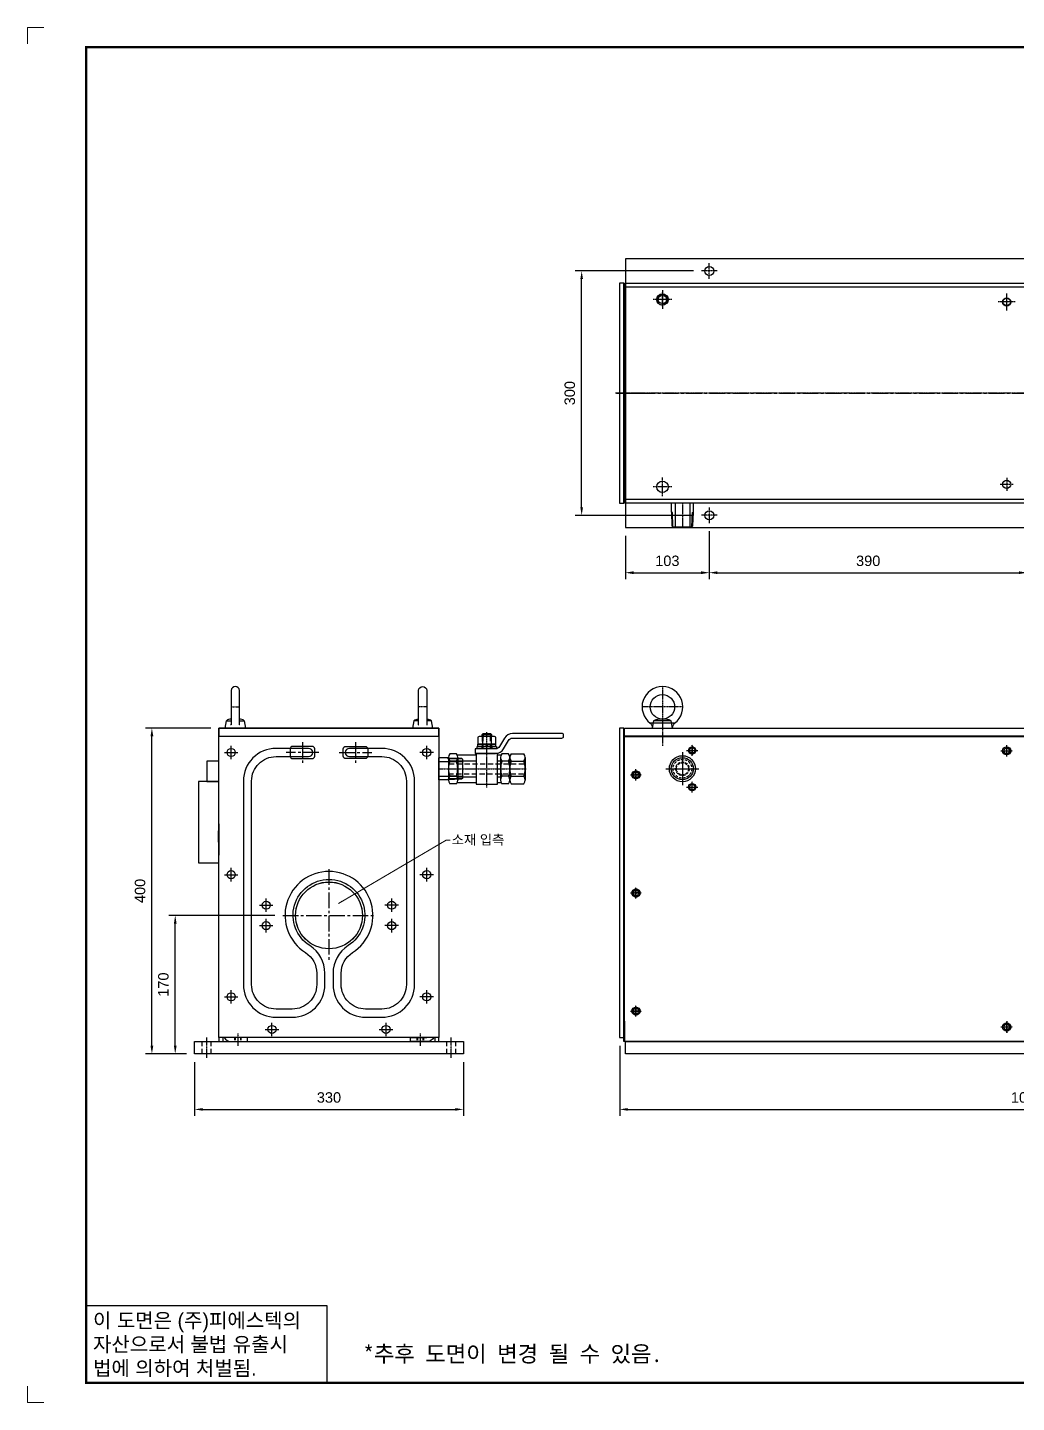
# Model space of a CAD drawing. Header units: inches. Extents: x 0 to 18221, y 0 to 6752.
# Drawn here: x 15785 to 16999, y 0 to 1688 of the extents above; entities that cross this region are included whole.
import ezdxf
from ezdxf.enums import TextEntityAlignment as Align

# ---------------------------------------------------------------- set-up
doc = ezdxf.new("R2010")
doc.units = ezdxf.units.IN
doc.header["$MEASUREMENT"] = 0
for name, pattern in [('CENTER', [2, 1.25, -0.25, 0.25, -0.25]), ('CENTER2', [28.575, 19.05, -3.175, 3.175, -3.175]), ('DASHED', [0.2067, 0.1654, -0.0413]), ('HIDDEN', [9.525, 6.35, -3.175]), ('HIDDEN2', [4.7625, 3.175, -1.5875]), ('PHANTOM', [63.5, 31.75, -6.35, 6.35, -6.35, 6.35, -6.35])]:
    doc.linetypes.add(name, pattern=pattern)
for name, color, linetype in [('BALL-VALVE-1', 1, 'CENTER'), ('BALL-VALVE-2', 2, 'HIDDEN'), ('BALL-VALVE-3', 3, 'DASHED'), ('BALL-VALVE-4', 4, 'PHANTOM'), ('BALL-VALVE-5', 7, 'Continuous'), ('BALL-VALVE-8', 8, 'Continuous'), ('CENTER', 1, 'CENTER'), ('FORMAT-1', 7, 'Continuous'), ('THIN', 3, 'Continuous')]:
    doc.layers.add(name, color=color, linetype=linetype)
doc.layers.add('REMOTE_CONTROLBOX$0$기호(ISO)', color=5, linetype='Continuous', lineweight=5)
doc.styles.add('h1', font='')
doc.styles.add('HAN', font='')
doc.styles.add('REMOTE_CONTROLBOX$0$치수 텍스트_PSTEK_POSCO', font='isocp.shx')
doc.styles.get("Standard").update_dxf_attribs({"font": 'arial.ttf'})
doc.styles.get('h1').set_extended_font_data('New Gulim')
doc.styles.get('HAN').set_extended_font_data('GulimChe')
doc.dimstyles.new('PS-4', dxfattribs={"dimscale": 4, "dimtxt": 3.2, "dimasz": 2.5, "dimexe": 2, "dimexo": 2.5, "dimgap": 2, "dimtad": 1, "dimtoh": 1, "dimrnd": 0.05, "dimzin": 12, "dimdsep": 46, "dimtxsty": 'Standard', "dimcen": 0, "dimclrt": 2, "dimazin": 3, "dimtfac": 1, "dimtofl": 0, "dimtmove": 0, "dimatfit": 3, "dimfxl": 0.18, "dimtolj": 1, "dimtzin": 0, "dimarcsym": 0})
doc.dimstyles.new('REMOTE_CONTROLBOX$0$치수_PSTEK_POSCO$7', dxfattribs={"dimscale": 2, "dimtxt": 6, "dimasz": 2.5, "dimexe": 2, "dimexo": 2.5, "dimgap": 1, "dimtad": 1, "dimrnd": 1e-08, "dimdsep": 46, "dimtxsty": 'REMOTE_CONTROLBOX$0$치수 텍스트_PSTEK_POSCO', "dimcen": 0.09, "dimdle": 10, "dimclrd": 7, "dimclre": 7, "dimclrt": 2, "dimadec": 1, "dimazin": 2, "dimtfac": 1, "dimtmove": 0, "dimatfit": 3, "dimfxl": 1, "dimtolj": 1, "dimlwd": -1, "dimlwe": -1, "dimarcsym": 0})

# ---------------------------------------------------------------- blocks, each defined once
blk = doc.blocks.new('t2')
for p, q in [((0, 23.82), (73.88, 23.82)), ((0, 23.82), (0, 0)), ((73.88, 23.82), (73.88, 0)), ((0, 0), (73.88, 0))]:
    blk.add_line(p, q)
at = {"color": 1, "style": 'h1'}
for s, p in [('이 도면은 (주)피에스텍의', (2.1, 16.94)), ('자산으로서 불법 유출시', (2.1, 9.61)), ('법에 의하여 처벌됨.', (2.1, 2.28))]:
    blk.add_text(s, height=4.5, dxfattribs=at).set_placement(p)
blk = doc.blocks.new('format-2')
at = {"color": 3, "lineweight": 9}
for p, q in [((5, 422), (0, 422)), ((0, 417), (0, 422)), ((0, 5), (0, 0)), ((5, 0), (0, 0))]:
    blk.add_line(p, q, dxfattribs=at)
at = {"layer": 'FORMAT-1', "color": 7, "const_width": 0.7}
blk.add_lwpolyline([(18, 6), (18, 416), (603, 416), (603, 6)], close=True, dxfattribs=at)
blk.add_blockref('t2', (18, 6))
at = {"style": 'HAN'}
for tag, height, p in [('MODEL-NAME', 3, (574.6, 32.53)), ('SCALE', 2.7, (509.31, 27.29)), ('PART-NAME', 3, (574.6, 27.29)), ('DRA-BY', 3, (449.22, 20.44)), ('CH-BY', 3, (465.71, 20.44)), ('APP-BY', 3, (482.2, 20.44)), ('PART-NO', 3, (574.6, 22.01)), ('DRA-DATE', 2.5, (449.22, 8.48)), ('CH-DATE', 2.5, (465.71, 8.48)), ('APP-DATE', 2.5, (482.2, 8.48)), ('관련업체명', 3, (524.09, 10.29))]:
    blk.add_attdef(tag, text='', height=height, dxfattribs=at).set_placement(p, align=Align.MIDDLE_CENTER)
blk = doc.blocks.new('A$C627F055A')
at = {"color": 1, "linetype": 'CENTER'}
for p, q in [((-941.5, 261.5), (-941.5, 238.5)), ((-519, 239.1), (-519, 254.9)), ((-469, 239.1), (-469, 254.9)), ((-46.5, 261.5), (-46.5, 238.5)), ((-930, 250), (-953, 250)), ((-511.1, 247), (-526.9, 247)), ((-476.9, 247), (-461.1, 247)), ((-58, 250), (-35, 250)), ((-930, 20), (-953, 20)), ((-941.5, 8.5), (-941.5, 31.5)), ((-511.1, 23), (-526.9, 23)), ((-519, 30.9), (-519, 15.1)), ((-476.9, 23), (-461.1, 23)), ((-469, 30.9), (-469, 15.1)), ((-58, 20), (-35, 20)), ((-46.5, 8.5), (-46.5, 31.5))]:
    blk.add_line(p, q, dxfattribs=at)
blk.add_lwpolyline([(0, 270), (0, 0), (-988, 0), (-988, 270)], close=True)
for centre, radius in [((-941.5, 250), 7), ((-46.5, 250), 7), ((-519, 247), 5), ((-469, 247), 5), ((-941.5, 20), 7), ((-519, 23), 5), ((-469, 23), 5), ((-46.5, 20), 7)]:
    blk.add_circle(centre, radius)
blk = doc.blocks.new('A$C79D64434')
at = {"color": 1, "linetype": 'CENTER2'}
for p, q in [((-423, 355.2), (-423, 314.8)), ((423, 355.2), (423, 314.8)), ((-443.2, 335), (-402.8, 335)), ((443.2, 335), (402.8, 335))]:
    blk.add_line(p, q, dxfattribs=at)
at = {"color": 1, "linetype": 'CENTER'}
for p, q in [((-417.8, 357.5), (-404.2, 357.5)), ((-411, 350.7), (-411, 364.3)), ((-31.8, 357), (-18.2, 357)), ((-25, 350.2), (-25, 363.8)), ((18.2, 357), (31.8, 357)), ((25, 350.2), (25, 363.8)), ((417.8, 357.5), (404.2, 357.5)), ((411, 350.7), (411, 364.3)), ((-486.8, 327.5), (-473.2, 327.5)), ((-480, 320.7), (-480, 334.3)), ((486.8, 327.5), (473.2, 327.5)), ((480, 320.7), (480, 334.3)), ((-417.8, 312.5), (-404.2, 312.5)), ((-411, 305.7), (-411, 319.3)), ((417.8, 312.5), (404.2, 312.5)), ((411, 305.7), (411, 319.3)), ((-480, 175.7), (-480, 189.3)), ((480, 175.7), (480, 189.3)), ((-486.8, 182.5), (-473.2, 182.5)), ((486.8, 182.5), (473.2, 182.5)), ((-486.8, 37.5), (-473.2, 37.5)), ((-480, 30.7), (-480, 44.3)), ((486.8, 37.5), (473.2, 37.5)), ((480, 30.7), (480, 44.3)), ((-31.8, 18), (-18.2, 18)), ((-25, 11.2), (-25, 24.8)), ((18.2, 18), (31.8, 18)), ((25, 11.2), (25, 24.8))]:
    blk.add_line(p, q, dxfattribs=at)
at = {"color": 6}
blk.add_lwpolyline([(-494, 374.5), (494, 374.5), (494, 0), (-494, 0)], close=True, dxfattribs=at)
for centre, radius in [((-411, 357.5), 4.5), ((-25, 357), 5), ((25, 357), 5), ((411, 357.5), 4.5), ((-423, 335), 16), ((423, 335), 16), ((-480, 327.5), 5), ((480, 327.5), 5), ((-411, 312.5), 4.5), ((411, 312.5), 4.5), ((-480, 182.5), 5), ((480, 182.5), 5), ((-480, 37.5), 5), ((480, 37.5), 5), ((-25, 18), 5), ((25, 18), 5)]:
    blk.add_circle(centre, radius, dxfattribs=at)
blk = doc.blocks.new('A$C406E7843')
at = {"layer": 'BALL-VALVE-1'}
for p, q in [((-55.7, 90.9), (-55.7, 158.8)), ((-104.4, 113.8), (-7.3, 113.8))]:
    blk.add_line(p, q, dxfattribs=at)
at = {"layer": 'BALL-VALVE-2'}
for p, q in [((-61.4, 153.6), (-61.4, 138.3)), ((-60.3, 138.3), (-60.3, 153.6)), ((-51.2, 138.3), (-51.2, 153.6)), ((-50.1, 138.3), (-50.1, 153.6)), ((-62, 141.3), (-62, 138.3)), ((-61.5, 144.1), (-61.5, 141.3)), ((-50, 144.1), (-50, 141.3)), ((-49.5, 141.3), (-49.5, 138.3)), ((-102.1, 120), (-9.4, 120)), ((-102.8, 107.7), (-8.7, 107.7))]:
    blk.add_line(p, q, dxfattribs=at)
at = {"layer": 'BALL-VALVE-3'}
for p, q in [((-91.5, 123.7), (-68.9, 123.7)), ((-42.6, 123.7), (-38.8, 123.7)), ((-91.5, 104), (-68.9, 104)), ((-42.6, 104), (-38.8, 104))]:
    blk.add_line(p, q, dxfattribs=at)
at = {"layer": 'BALL-VALVE-4'}
for p, q in [((-92.2, 130.8), (-68.9, 130.8)), ((-42.6, 130.8), (-38.1, 130.8)), ((-92.2, 96.9), (-68.9, 96.9)), ((-42.6, 96.9), (-38.1, 96.9))]:
    blk.add_line(p, q, dxfattribs=at)
at = {"layer": 'BALL-VALVE-5'}
for p, q in [((-66.6, 152.6), (-66.6, 144.1)), ((-47.6, 153.6), (-63.9, 153.6)), ((-61.4, 156), (-60.3, 157.1)), ((-61.4, 153.6), (-61.4, 156)), ((-61.4, 156), (-50.1, 156)), ((-61.2, 152.6), (-61.2, 144.1)), ((-60.3, 157.1), (-51.2, 157.1)), ((-51.2, 157.1), (-50.1, 156)), ((-50.3, 152.6), (-50.3, 144.1)), ((-50.1, 156), (-50.1, 153.6)), ((-44.9, 152.6), (-44.9, 144.1)), ((-67.5, 141.3), (-44, 141.3)), ((-67.5, 138.3), (-67.5, 141.3)), ((-44, 138.3), (-67.5, 138.3)), ((-66.6, 144.1), (-44.9, 144.1)), ((-66.6, 141.3), (-66.6, 144.1)), ((-44.9, 144.1), (-66.6, 144.1)), ((-44.9, 141.3), (-66.6, 141.3)), ((-57.6, 144.1), (-54.8, 141.3)), ((-56.7, 144.1), (-53.9, 141.3)), ((-44.9, 144.1), (-44.9, 141.3)), ((-44, 141.3), (-44, 138.3)), ((-102.8, 127.7), (-102.8, 100)), ((-93.1, 132.3), (-101.2, 132.3)), ((-93.1, 123.1), (-101.2, 123.1)), ((-91.5, 127.7), (-91.5, 100)), ((-38.8, 127.7), (-38.8, 100)), ((-29.1, 132.3), (-37.2, 132.3)), ((-29.1, 123.1), (-37.2, 123.1)), ((-27.5, 127.7), (-27.5, 100)), ((-27.5, 127.7), (-27.5, 100)), ((-25.9, 132.3), (-10.3, 132.3)), ((-25.9, 123.1), (-10.3, 123.1)), ((-8.7, 127.7), (-8.7, 100)), ((-93.1, 104.6), (-101.2, 104.6)), ((-29.1, 104.6), (-37.2, 104.6)), ((-25.9, 104.6), (-10.3, 104.6)), ((-93.1, 95.4), (-101.2, 95.4)), ((-29.1, 95.4), (-37.2, 95.4)), ((-25.9, 95.4), (-10.3, 95.4))]:
    blk.add_line(p, q, dxfattribs=at)
blk.add_lwpolyline([(38.4, 155.2, 0.414214), (36.5, 157.1), (-24.2, 157.1, 0.267949), (-34, 151.5), (-40, 141.1, -0.267949), (-44.9, 138.3), (-69.9, 138.3), (-69.9, 132.7), (-44.9, 132.7, 0.267949), (-35.1, 138.3), (-29.1, 148.7, -0.267949), (-24.2, 151.5), (36.5, 151.5, 0.414214), (38.4, 153.4)], format="xyb", close=True, dxfattribs=at)
blk.add_lwpolyline([(-42.6, 132.7), (-68.9, 132.7), (-68.9, 95), (-42.6, 95)], close=True, dxfattribs=at)
for centre, radius, start, end in [((-63.9, 149.3), 4.29, 50.7121, 129.2879), ((-55.5, 136.6), 16.9, 90.7393, 109.4855), ((-56, 136.6), 16.9, 70.5145, 89.2607), ((-47.6, 149.3), 4.29, 50.7121, 129.2879), ((-95.4, 127.7), 7.4, 141.4251, 218.5749), ((-75.6, 113.8), 27.2, 160.1638, 199.8362), ((-98.9, 127.7), 7.4, 321.4251, 38.5749), ((-118.7, 113.8), 27.2, 340.1638, 19.8362), ((-31.4, 127.7), 7.4, 141.4251, 218.5749), ((-11.6, 113.8), 27.2, 160.1638, 199.8362), ((-34.9, 127.7), 7.4, 321.4251, 38.5749), ((-54.7, 113.8), 27.2, 340.1638, 19.8362), ((-20.1, 127.7), 7.4, 141.4251, 218.5749), ((-0.3, 113.8), 27.2, 160.1638, 199.8362), ((-16.1, 127.7), 7.4, 321.4251, 38.5749), ((-35.9, 113.8), 27.2, 340.1638, 19.8362), ((-95.4, 100), 7.4, 141.4251, 218.5749), ((-98.9, 100), 7.4, 321.4251, 38.5749), ((-31.4, 100), 7.4, 141.4251, 218.5749), ((-34.9, 100), 7.4, 321.4251, 38.5749), ((-20.1, 100), 7.4, 141.4251, 218.5749), ((-16.1, 100), 7.4, 321.4251, 38.5749)]:
    blk.add_arc(centre, radius, start, end, dxfattribs=at)
at = {"layer": 'BALL-VALVE-8'}
for p, q in [((-60.3, 157.1), (-60.3, 153.6)), ((-51.2, 157.1), (-51.2, 153.6))]:
    blk.add_line(p, q, dxfattribs=at)
blk = doc.blocks.new('A$C60CA7C84')
for p, q in [((-27.8006, 12.96015), (-29, 11.76065)), ((-29, 11.76065), (-29, -11.76065)), ((0, 8.99995), (-29, 8.99995)), ((-11, 13.48515), (-27.8006, 12.96015)), ((-11.6833, 12.30185), (-11.6833, 13.46385)), ((-11, 13.48515), (0, 13.48515)), ((0, -13.48515), (0, 13.48515)), ((0, -9.00005), (-29, -9.00005)), ((-29, -11.76065), (-27.8006, -12.96015)), ((-27.8006, -12.96015), (-11, -13.48515)), ((-11.6833, -12.30185), (-11.6833, -13.46385)), ((-11, -13.48515), (0, -13.48515))]:
    blk.add_line(p, q)
at = {"layer": 'CENTER'}
blk.add_line((0, -0.00005), (-29, -0.00005), dxfattribs=at)
at = {"layer": 'THIN'}
for p, q in [((-29, 11.76065), (-11.6833, 12.30185)), ((-11.6833, 12.30185), (-11, 13.48515)), ((-29, -11.76065), (-11.6833, -12.30185)), ((-11.6833, -12.30185), (-11, -13.48515))]:
    blk.add_line(p, q, dxfattribs=at)
blk = doc.blocks.new('*D196')
at = {"color": 0, "lineweight": -2, "transparency": 16777216}
for p, q in [((15990.1, 418), (15990.1, 351.8)), ((16320.1, 418), (16320.1, 351.8)), ((16000.1, 359.8), (16310.1, 359.8))]:
    blk.add_line(p, q, dxfattribs=at)
at = {"color": 0, "transparency": 16777216}
for points in [[(16000.1, 361.5), (16000.1, 358.2), (15990.1, 359.8)], [(16310.1, 361.5), (16310.1, 358.2), (16320.1, 359.8)]]:
    blk.add_solid(points, dxfattribs=at)
at = {"layer": 'DEFPOINTS', "color": 0, "transparency": 16777216}
for p in [(15990.1, 428), (16320.1, 428), (16320.1, 359.8)]:
    blk.add_point(p, dxfattribs=at)
at = {"color": 2, "transparency": 16777216, "insert": (16155.1, 374.4), "char_height": 12.8, "attachment_point": 5}
blk.add_mtext('\\A1;330', dxfattribs=at)
blk = doc.blocks.new('*D197')
at = {"color": 0, "lineweight": -2, "transparency": 16777216}
for p, q in [((16010.1, 828), (15929.8, 828)), ((15937.8, 438), (15937.8, 818)), ((15980.1, 428), (15929.8, 428))]:
    blk.add_line(p, q, dxfattribs=at)
at = {"color": 0, "transparency": 16777216}
for points in [[(15936.1, 818), (15939.5, 818), (15937.8, 828)], [(15936.1, 438), (15939.5, 438), (15937.8, 428)]]:
    blk.add_solid(points, dxfattribs=at)
at = {"layer": 'DEFPOINTS', "color": 0, "transparency": 16777216}
for p in [(15937.8, 828), (16020.1, 828), (15990.1, 428)]:
    blk.add_point(p, dxfattribs=at)
at = {"color": 2, "transparency": 16777216, "insert": (15923.3, 628), "char_height": 12.8, "attachment_point": 5, "rotation": 90}
blk.add_mtext('\\A1;400', dxfattribs=at)
blk = doc.blocks.new('*D198')
at = {"color": 0, "lineweight": -2, "transparency": 16777216}
for p, q in [((16511.9, 438), (16511.9, 351.8)), ((17511.9, 438), (17511.9, 351.8)), ((16521.9, 359.8), (17501.9, 359.8))]:
    blk.add_line(p, q, dxfattribs=at)
at = {"color": 0, "transparency": 16777216}
for points in [[(16521.9, 361.5), (16521.9, 358.2), (16511.9, 359.8)], [(17501.9, 361.5), (17501.9, 358.2), (17511.9, 359.8)]]:
    blk.add_solid(points, dxfattribs=at)
at = {"layer": 'DEFPOINTS', "color": 0, "transparency": 16777216}
for p in [(16511.9, 448), (17511.9, 448), (17511.9, 359.8)]:
    blk.add_point(p, dxfattribs=at)
at = {"color": 2, "transparency": 16777216, "insert": (17011.9, 374.4), "char_height": 12.8, "attachment_point": 5}
blk.add_mtext('\\A1;1000', dxfattribs=at)
blk = doc.blocks.new('*D200')
at = {"color": 0, "lineweight": -2, "transparency": 16777216}
for p, q in [((16088.5, 598), (15958.4, 598)), ((15966.4, 438), (15966.4, 588)), ((15980.1, 428), (15958.4, 428))]:
    blk.add_line(p, q, dxfattribs=at)
at = {"color": 0, "transparency": 16777216}
for points in [[(15964.8, 588), (15968.1, 588), (15966.4, 598)], [(15964.8, 438), (15968.1, 438), (15966.4, 428)]]:
    blk.add_solid(points, dxfattribs=at)
at = {"layer": 'DEFPOINTS', "color": 0, "transparency": 16777216}
for p in [(15966.4, 598), (16098.5, 598), (15990.1, 428)]:
    blk.add_point(p, dxfattribs=at)
at = {"color": 2, "transparency": 16777216, "insert": (15951.9, 513), "char_height": 12.8, "attachment_point": 5, "rotation": 90}
blk.add_mtext('\\A1;170', dxfattribs=at)
blk = doc.blocks.new('A$C5D320D52')
at = {"color": 1, "linetype": 'CENTER2'}
for p, q in [((-231.7, 506.7), (-231.7, 523.3)), ((-144.2, 527.5), (-144.2, 502.5)), ((-79.2, 527.5), (-79.2, 502.5)), ((8.3, 506.7), (8.3, 523.3)), ((-240, 515), (-223.4, 515)), ((-124.2, 515), (-164.2, 515)), ((-99.2, 515), (-59.2, 515)), ((16.6, 515), (0, 515)), ((-231.7, 356.7), (-231.7, 373.3)), ((-111.7, 371.6), (-111.7, 258.4)), ((8.3, 356.7), (8.3, 373.3)), ((-240, 365), (-223.4, 365)), ((16.6, 365), (0, 365)), ((-197, 327.5), (-180.4, 327.5)), ((-188.7, 319.2), (-188.7, 335.8)), ((-26.4, 327.5), (-43, 327.5)), ((-34.7, 319.2), (-34.7, 335.8)), ((-188.7, 294.2), (-188.7, 310.8)), ((-168.3, 315), (-55.1, 315)), ((-34.7, 294.2), (-34.7, 310.8)), ((-197, 302.5), (-180.4, 302.5)), ((-26.4, 302.5), (-43, 302.5)), ((-231.7, 206.7), (-231.7, 223.3)), ((-231.7, 206.7), (-231.7, 223.3)), ((8.3, 206.7), (8.3, 223.3)), ((8.3, 206.7), (8.3, 223.3)), ((-240, 215), (-223.4, 215)), ((-240, 215), (-223.4, 215)), ((16.6, 215), (0, 215)), ((16.6, 215), (0, 215)), ((-190, 175), (-173.4, 175)), ((-181.7, 166.7), (-181.7, 183.3)), ((-50, 175), (-33.4, 175)), ((-41.7, 166.7), (-41.7, 183.3))]:
    blk.add_line(p, q, dxfattribs=at)
at = {"color": 6}
blk.add_lwpolyline([(-246.7, 545), (23.3, 545), (23.3, 165), (-246.7, 165)], close=True, dxfattribs=at)
for points in [[(-132.2, 522.5), (-156.2, 522.5, 0.414214), (-159.2, 519.5), (-159.2, 510.5, 0.414214), (-156.2, 507.5), (-132.2, 507.5, 0.414214), (-129.2, 510.5), (-129.2, 519.5, 0.414214)], [(-91.2, 522.5), (-67.2, 522.5, -0.414214), (-64.2, 519.5), (-64.2, 510.5, -0.414214), (-67.2, 507.5), (-91.2, 507.5, -0.414214), (-94.2, 510.5), (-94.2, 519.5, -0.414214)]]:
    blk.add_lwpolyline(points, format="xyb", close=True, dxfattribs=at)
for centre, radius in [((-231.7, 515), 5), ((8.3, 515), 5), ((-231.7, 365), 5), ((-111.7, 315), 41), ((8.3, 365), 5), ((-188.7, 327.5), 5), ((-34.7, 327.5), 5), ((-188.7, 302.5), 5), ((-34.7, 302.5), 5), ((-231.7, 215), 5), ((-231.7, 215), 5), ((8.3, 215), 5), ((8.3, 215), 5), ((-181.7, 175), 5), ((-41.7, 175), 5)]:
    blk.add_circle(centre, radius, dxfattribs=at)
blk = doc.blocks.new('A$C0D236D81')
blk.add_lwpolyline([(-40.4, -91.6, 0.256792), (-59, -57.8, -3.442879), (-11.8, -57.8, 0.256792), (-30.4, -91.6), (-30.4, -105.7, 0.414214), (9.6, -145.7), (29.6, -145.7, 0.414214), (69.6, -105.7), (69.6, 144.3, 0.414214), (29.6, 184.3), (-10.4, 184.3, 1), (-10.4, 174.3), (29.6, 174.3, -0.414214), (59.6, 144.3), (59.6, -105.7, -0.414214), (29.6, -135.7), (9.6, -135.7, -0.414214), (-20.4, -105.7), (-20.4, -91.6, -0.256792), (-6.5, -66.3, 3.442879), (-64.3, -66.3, -0.256792), (-50.4, -91.6), (-50.4, -105.7, -0.414214), (-80.4, -135.7), (-100.4, -135.7, -0.414214), (-130.4, -105.7), (-130.4, 144.3, -0.414214), (-100.4, 174.3), (-60.4, 174.3, 1), (-60.4, 184.3), (-100.4, 184.3, 0.414214), (-140.4, 144.3), (-140.4, -105.7, 0.414214), (-100.4, -145.7), (-80.4, -145.7, 0.414214), (-40.4, -105.7)], format="xyb", close=True)
blk.add_blockref('A$C5D320D52', (76.3, -335.7))
blk = doc.blocks.new('*D207')
at = {"color": 0, "lineweight": -2, "transparency": 16777216}
for p, q in [((16518.9, 1064.1), (16518.9, 1010.7)), ((16621.9, 1069.6), (16621.9, 1010.7)), ((16528.9, 1018.7), (16611.9, 1018.7))]:
    blk.add_line(p, q, dxfattribs=at)
at = {"color": 0, "transparency": 16777216}
for points in [[(16528.9, 1020.4), (16528.9, 1017), (16518.9, 1018.7)], [(16611.9, 1020.4), (16611.9, 1017), (16621.9, 1018.7)]]:
    blk.add_solid(points, dxfattribs=at)
at = {"layer": 'DEFPOINTS', "color": 0, "transparency": 16777216}
for p in [(16518.9, 1074.1), (16621.9, 1079.6), (16621.9, 1018.7)]:
    blk.add_point(p, dxfattribs=at)
at = {"color": 2, "transparency": 16777216, "insert": (16570.4, 1033.2), "char_height": 12.8, "attachment_point": 5}
blk.add_mtext('\\A1;103', dxfattribs=at)
blk = doc.blocks.new('*D208')
at = {"color": 0, "lineweight": -2, "transparency": 16777216}
for p, q in [((16621.9, 1069.6), (16621.9, 1010.7)), ((17011.9, 1054.1), (17011.9, 1010.7)), ((16631.9, 1018.7), (17001.9, 1018.7))]:
    blk.add_line(p, q, dxfattribs=at)
at = {"color": 0, "transparency": 16777216}
for points in [[(16631.9, 1020.4), (16631.9, 1017), (16621.9, 1018.7)], [(17001.9, 1020.4), (17001.9, 1017), (17011.9, 1018.7)]]:
    blk.add_solid(points, dxfattribs=at)
at = {"layer": 'DEFPOINTS', "color": 0, "transparency": 16777216}
for p in [(16621.9, 1079.6), (17011.9, 1064.1), (17011.9, 1018.7)]:
    blk.add_point(p, dxfattribs=at)
at = {"color": 2, "transparency": 16777216, "insert": (16816.9, 1033.2), "char_height": 12.8, "attachment_point": 5}
blk.add_mtext('\\A1;390', dxfattribs=at)
blk = doc.blocks.new('*D210')
at = {"color": 0, "lineweight": -2, "transparency": 16777216}
for p, q in [((16602.4, 1389.1), (16457.2, 1389.1)), ((16465.2, 1099.1), (16465.2, 1379.1)), ((16602.4, 1089.1), (16457.2, 1089.1))]:
    blk.add_line(p, q, dxfattribs=at)
at = {"color": 0, "transparency": 16777216}
for points in [[(16463.6, 1379.1), (16466.9, 1379.1), (16465.2, 1389.1)], [(16463.6, 1099.1), (16466.9, 1099.1), (16465.2, 1089.1)]]:
    blk.add_solid(points, dxfattribs=at)
at = {"layer": 'DEFPOINTS', "color": 0, "transparency": 16777216}
for p in [(16465.2, 1389.1), (16612.4, 1389.1), (16612.4, 1089.1)]:
    blk.add_point(p, dxfattribs=at)
at = {"color": 2, "transparency": 16777216, "insert": (16450.7, 1239.1), "char_height": 12.8, "attachment_point": 5, "rotation": 90}
blk.add_mtext('\\A1;300', dxfattribs=at)

msp = doc.modelspace()

# ---------------------------------------------------------------- linework, layer by layer
at = {"color": 1, "linetype": 'CENTER'}
for p, q in [((16631.3826, 1389.119), (16612.381, 1389.119)), ((16621.8818, 1379.6181), (16621.8818, 1398.6198)), ((16997.2595, 1351.119), (16976.5041, 1351.119)), ((16986.8818, 1340.7413), (16986.8818, 1361.4966)), ((17514.8818, 1239.119), (16508.8818, 1239.119)), ((16521.5041, 1239.119), (16542.2595, 1239.119)), ((16621.8818, 1098.6198), (16621.8818, 1079.6181)), ((16631.3826, 1089.119), (16612.381, 1089.119)), ((16005.1082, 423.0027), (16005.1082, 448.0027)), ((16305.1082, 423.0027), (16305.1082, 448.0027))]:
    msp.add_line(p, q, dxfattribs=at)
at = {"color": 1, "linetype": 'CENTER2'}
for p, q in [((16521.8818, 1239.119), (16506.8818, 1239.119)), ((16507.8818, 1239.119), (17515.8818, 1239.119))]:
    msp.add_line(p, q, dxfattribs=at)
for p, q in [((16575.3966, 1093.119), (16575.3966, 1104.119)), ((16579.8818, 1104.119), (16579.8818, 1075.119)), ((16597.8818, 1104.119), (16597.8818, 1075.119)), ((16602.3669, 1093.119), (16602.3669, 1104.119)), ((16575.3966, 1093.119), (16575.9216, 1076.3184)), ((16576.5799, 1092.4357), (16575.4179, 1092.4357)), ((16601.1836, 1092.4357), (16602.3456, 1092.4357)), ((16601.8419, 1076.3184), (16602.3669, 1093.119)), ((16575.9216, 1076.3184), (16577.1211, 1075.119)), ((16577.1211, 1075.119), (16600.6424, 1075.119)), ((16600.6424, 1075.119), (16601.8419, 1076.3184)), ((16575.2918, 837.0027), (16553.4718, 837.0027)), ((16020.1082, 448.0027), (16020.1082, 443.0027)), ((16020.1082, 443.0027), (16025.1082, 443.0027)), ((16025.1082, 443.0027), (16025.1082, 448.0027)), ((16285.1082, 448.0027), (16285.1082, 443.0027)), ((16285.1082, 443.0027), (16290.1082, 443.0027)), ((16290.1082, 443.0027), (16290.1082, 448.0027))]:
    msp.add_line(p, q)
at = {"color": 1}
msp.add_line((16019.1082, 702.0027), (16019.1082, 688.0027), dxfattribs=at)
at = {"color": 2, "linetype": 'HIDDEN'}
for p, q in [((15999.6082, 428.0027), (15999.6082, 443.0027)), ((16010.6082, 428.0027), (16010.6082, 443.0027)), ((16299.6082, 428.0027), (16299.6082, 443.0027)), ((16310.6082, 428.0027), (16310.6082, 443.0027))]:
    msp.add_line(p, q, dxfattribs=at)
at = {"color": 2, "linetype": 'HIDDEN2'}
for p, q in [((16039.1082, 448.0027), (16039.1082, 443.0027)), ((16039.7848, 448.0027), (16039.7848, 443.0027)), ((16046.4316, 448.0027), (16046.4316, 443.0027)), ((16047.1082, 448.0027), (16047.1082, 443.0027)), ((16263.1082, 448.0027), (16263.1082, 443.0027)), ((16263.7848, 448.0027), (16263.7848, 443.0027)), ((16270.4316, 448.0027), (16270.4316, 443.0027)), ((16271.1082, 448.0027), (16271.1082, 443.0027))]:
    msp.add_line(p, q, dxfattribs=at)
at = {"color": 4}
msp.add_lwpolyline([(16518.8818, 1074.119), (17504.8818, 1074.119), (17504.8818, 1404.119), (16518.8818, 1404.119)], close=True, dxfattribs=at)
at = {"color": 6}
for points in [[(16511.8818, 1374.119), (16511.8818, 1104.119), (16516.8818, 1104.119), (16516.8818, 1374.119), (16511.8818, 1374.119)], [(16517.8818, 1374.119), (17505.8818, 1374.119), (17505.8818, 1369.119), (16517.8818, 1369.119), (16517.8818, 1374.119)], [(16517.8818, 1109.119), (17505.8818, 1109.119), (17505.8818, 1104.119), (16517.8818, 1104.119), (16517.8818, 1109.119)], [(16516.8818, 448.0027), (16516.8818, 828.0027), (16511.8818, 828.0027), (16511.8818, 448.0027), (16516.8818, 448.0027)]]:
    msp.add_lwpolyline(points, dxfattribs=at)
for points in [[(16045.8082, 831.8027, -0.5), (16045.1082, 832.5027), (16045.1082, 874.0027, 1), (16035.1082, 874.0027), (16035.1082, 832.5027, -0.5), (16034.4082, 831.8027)], [(16264.4082, 831.8027, 0.5), (16265.1082, 832.5027), (16265.1082, 874.0027, -1), (16275.1082, 874.0027), (16275.1082, 832.5027, 0.5), (16275.8082, 831.8027)], [(16035.1082, 839.0027, 0.183318057), (16029.1982, 837.0027)], [(16051.0182, 837.0027, 0.183318057), (16045.1082, 839.0027)], [(16259.1982, 837.0027, -0.183318057), (16265.1082, 839.0027)], [(16275.1082, 839.0027, -0.183318057), (16281.0182, 837.0027)], [(16576.8818, 828.0027, -0.237130871), (16579.3012, 833.9425), (16549.4625, 833.9425, -0.237130871), (16551.8818, 828.0027)], [(16026.4479, 448.0027, 0.267949192), (16035.1082, 443.0027), (16055.1082, 443.0027), (16055.1082, 448.0027), (16035.1082, 448.0027)], [(16283.7684, 448.0027, -0.267949192), (16275.1082, 443.0027), (16255.1082, 443.0027), (16255.1082, 448.0027), (16275.1082, 448.0027)]]:
    msp.add_lwpolyline(points, format="xyb")
for points in [[(16020.1082, 818.0027), (16290.1082, 818.0027), (16290.1082, 828.0027), (16020.1082, 828.0027), (16020.1082, 818.0027)], [(16045.1082, 837.0027), (16051.0182, 837.0027), (16052.6082, 828.0027), (16027.6082, 828.0027), (16029.1982, 837.0027), (16035.1082, 837.0027)], [(16265.1082, 837.0027), (16259.1982, 837.0027), (16257.6082, 828.0027), (16282.6082, 828.0027), (16281.0182, 837.0027), (16275.1082, 837.0027)], [(16517.8818, 828.0027), (17505.8818, 828.0027), (17505.8818, 818.0027), (16517.8818, 818.0027), (16517.8818, 828.0027)]]:
    msp.add_lwpolyline(points)
msp.add_lwpolyline([(16575.2918, 837.0027, 0.183318057), (16553.4718, 837.0027), (16551.8818, 828.0027), (16576.8818, 828.0027)], format="xyb", close=True)
at = {"color": 2}
for points in [[(16020.1082, 787.5027), (16005.1082, 787.5027), (16005.1082, 762.5027), (16020.1082, 762.5027)], [(16517.8818, 443.0027), (16516.8818, 443.0027), (16516.8818, 468.0027), (16517.8818, 468.0027)]]:
    msp.add_lwpolyline(points, close=True, dxfattribs=at)
at = {"color": 1}
msp.add_lwpolyline([(16020.1082, 762.5027), (15995.1082, 762.5027), (15995.1082, 662.5027), (16020.1082, 662.5027)], close=True, dxfattribs=at)
msp.add_lwpolyline([(16020.1082, 710.3881), (16020.1082, 710.3881), (16020.1082, 672.0389), (16020.1082, 672.0389)], close=True)
at = {"color": 4}
for points in [[(15990.1082, 443.0027), (16320.1082, 443.0027), (16320.1082, 428.0027), (15990.1082, 428.0027), (15990.1082, 443.0027)], [(16518.8818, 443.0027), (17504.8818, 443.0027), (17504.8818, 428.0027), (16518.8818, 428.0027), (16518.8818, 443.0027)]]:
    msp.add_lwpolyline(points, dxfattribs=at)
for centre, radius in [((16621.8818, 1389.119), 5.5), ((16986.8818, 1351.119), 4.5), ((16621.8818, 1089.119), 5.5)]:
    msp.add_circle(centre, radius, dxfattribs=at)
for centre, radius in [((16564.3818, 1354.119), 5.0528), ((16564.3818, 854.0027), 15), ((16600.8818, 800.5027), 3.3234), ((16986.8818, 800.0027), 3.3234), ((16588.8818, 778.0027), 13.6), ((16531.8818, 770.5027), 3.3234), ((16600.8818, 755.5027), 3.3234), ((16531.8818, 625.5027), 3.3234), ((16531.8818, 480.5027), 3.3234), ((16986.8818, 461.0027), 3.3234)]:
    msp.add_circle(centre, radius)
at = {"color": 2, "linetype": 'HIDDEN2'}
for radius in [11.5, 8.331, 7.475]:
    msp.add_circle((16588.8818, 778.0027), radius, dxfattribs=at)
at = {"color": 6}
msp.add_circle((16155.1082, 598.0027), 41, dxfattribs=at)
msp.add_arc((16564.3818, 854.0027), 25, 306.6392139, 233.3607861)
at = {"layer": 'CENTER'}
for p, q in [((16572.7552, 1354.119), (16556.0085, 1354.119)), ((16564.3818, 1345.7456), (16564.3818, 1362.4923)), ((16536.5849, 1239.119), (16527.1787, 1239.119)), ((16588.8818, 1104.119), (16588.8818, 1075.119)), ((16564.3818, 879.0027), (16564.3818, 806.0027)), ((16035.1082, 854.0027), (16045.1082, 854.0027)), ((16275.1082, 854.0027), (16265.1082, 854.0027)), ((16589.3818, 854.0027), (16539.3818, 854.0027)), ((16595.0584, 800.5027), (16606.7053, 800.5027)), ((16600.8818, 806.3262), (16600.8818, 794.6793)), ((16979.8569, 800.0027), (16993.9067, 800.0027)), ((16986.8818, 792.9779), (16986.8818, 807.0276)), ((16575.2818, 778.0027), (16602.4818, 778.0027)), ((16588.8818, 791.6027), (16588.8818, 764.4027)), ((16537.652, 770.5027), (16526.1117, 770.5027)), ((16531.8818, 776.2729), (16531.8818, 764.7326)), ((16600.8818, 749.6793), (16600.8818, 761.3262)), ((16595.0584, 755.5027), (16606.7053, 755.5027)), ((16537.652, 625.5027), (16526.1117, 625.5027)), ((16531.8818, 631.2729), (16531.8818, 619.7326)), ((16537.652, 480.5027), (16526.1117, 480.5027)), ((16531.8818, 486.2729), (16531.8818, 474.7326)), ((16979.8569, 461.0027), (16993.9067, 461.0027)), ((16986.8818, 468.0276), (16986.8818, 453.9779)), ((16043.1082, 453.0027), (16043.1082, 438.0027)), ((16267.1082, 453.0027), (16267.1082, 438.0027))]:
    msp.add_line(p, q, dxfattribs=at)
at = {"layer": 'THIN'}
for p, q in [((16576.5799, 1092.4357), (16575.3966, 1093.119)), ((16577.1211, 1075.119), (16576.5799, 1092.4357)), ((16600.6424, 1075.119), (16601.1836, 1092.4357)), ((16601.1836, 1092.4357), (16602.3669, 1093.119))]:
    msp.add_line(p, q, dxfattribs=at)
for centre, radius, start, end in [((16564.3818, 1354.119), 6, 285, 195), ((16600.8818, 800.5027), 4, 255, 165), ((16986.8818, 800.0027), 4, 195, 105), ((16531.8818, 770.5027), 4, 15, 285), ((16600.8818, 755.5027), 4, 195, 105), ((16531.8818, 625.5027), 4, 15, 285), ((16531.8818, 480.5027), 4, 15, 285), ((16986.8818, 461.0027), 4, 255, 165)]:
    msp.add_arc(centre, radius, start, end, dxfattribs=at)

# ---------------------------------------------------------------- block references
at = {"xscale": 3.999999999998181, "yscale": 3.999999999998181, "zscale": 3.999999999998181}
msp.add_blockref('format-2', (15785.1298, 0, 0.0102), dxfattribs=at)
for name, p in [('A$C627F055A', (17505.8818, 1104.119)), ('A$C0D236D81', (16190.517, 618.672)), ('A$C406E7843', (16404.593, 664.1663)), ('A$C79D64434', (17011.8818, 443.0027))]:
    msp.add_blockref(name, p)
at = {"xscale": -1}
msp.add_blockref('A$C60CA7C84', (16290.1082, 778.0028), dxfattribs=at)

# ---------------------------------------------------------------- texts
at = {"color": 2, "style": 'HAN'}
msp.add_text('*추후 도면이 변경 될 수 있음.', height=20, dxfattribs=at).set_placement((16380.6007, 59.9528, 0.0077), align=Align.MIDDLE)
at = {"layer": 'REMOTE_CONTROLBOX$0$기호(ISO)', "color": 2, "insert": (16305.75, 690.2453), "char_height": 12, "width": 125.420742, "attachment_point": 4, "style": 'REMOTE_CONTROLBOX$0$치수 텍스트_PSTEK_POSCO'}
msp.add_mtext('{\\fGulim|b0|i0|c129|p50;\\H1x;소재 입측}', dxfattribs=at)

# ---------------------------------------------------------------- dimensions: what is measured, and where the dimension line sits
for base, p1, p2, picture, middle in [((16465.2301, 1389.119), (16612.381, 1089.119), (16612.381, 1389.119), '*D210', (16450.6904, 1239.119)), ((15937.7963, 828.0027), (15990.1082, 428.0027), (16020.1082, 828.0027), '*D197', (15923.261, 628.0027)), ((15966.4432, 598.0027), (15990.1082, 428.0027), (16098.4956, 598.0027), '*D200', (15951.9079, 513.0027))]:
    dim = msp.add_linear_dim(base=base, p1=p1, p2=p2, angle=90, dimstyle='PS-4')
    dim.commit()
    dim.dimension.update_dxf_attribs({"geometry": picture, "text_midpoint": middle})
for base, p1, p2, picture, middle in [((16621.8818, 1018.7017), (16518.8818, 1074.119), (16621.8818, 1079.6181), '*D207', (16570.3818, 1033.2414)), ((17511.8818, 359.8468), (16511.8818, 448.0027), (17511.8818, 448.0027), '*D198', (17011.8818, 374.3821)), ((16320.1082, 359.8468), (15990.1082, 428.0027), (16320.1082, 428.0027), '*D196', (16155.1082, 374.3865))]:
    dim = msp.add_linear_dim(base=base, p1=p1, p2=p2, dimstyle='PS-4')
    dim.commit()
    dim.dimension.update_dxf_attribs({"geometry": picture, "text_midpoint": middle})
dim = msp.add_linear_dim(base=(17011.8818, 1018.7017), p1=(16621.8818, 1079.6181), p2=(17011.8818, 1064.119), dimstyle='PS-4', override={"dimtmove": 1})
dim.commit()
dim.dimension.update_dxf_attribs({"geometry": '*D208', "text_midpoint": (16816.8818, 1033.2414)})

# ---------------------------------------------------------------- leaders
at = {"layer": 'REMOTE_CONTROLBOX$0$기호(ISO)', "color": 7, "annotation_type": 0, "has_hookline": 1, "hookline_direction": 0, "text_width": 67.9095}
msp.add_leader([(16166.605, 612.7593), (16298.75, 690.2453), (16303.75, 690.2453)], dimstyle='REMOTE_CONTROLBOX$0$치수_PSTEK_POSCO$7', override={"dimtad": 0}, dxfattribs=at)

doc.saveas('drawing.dxf')
